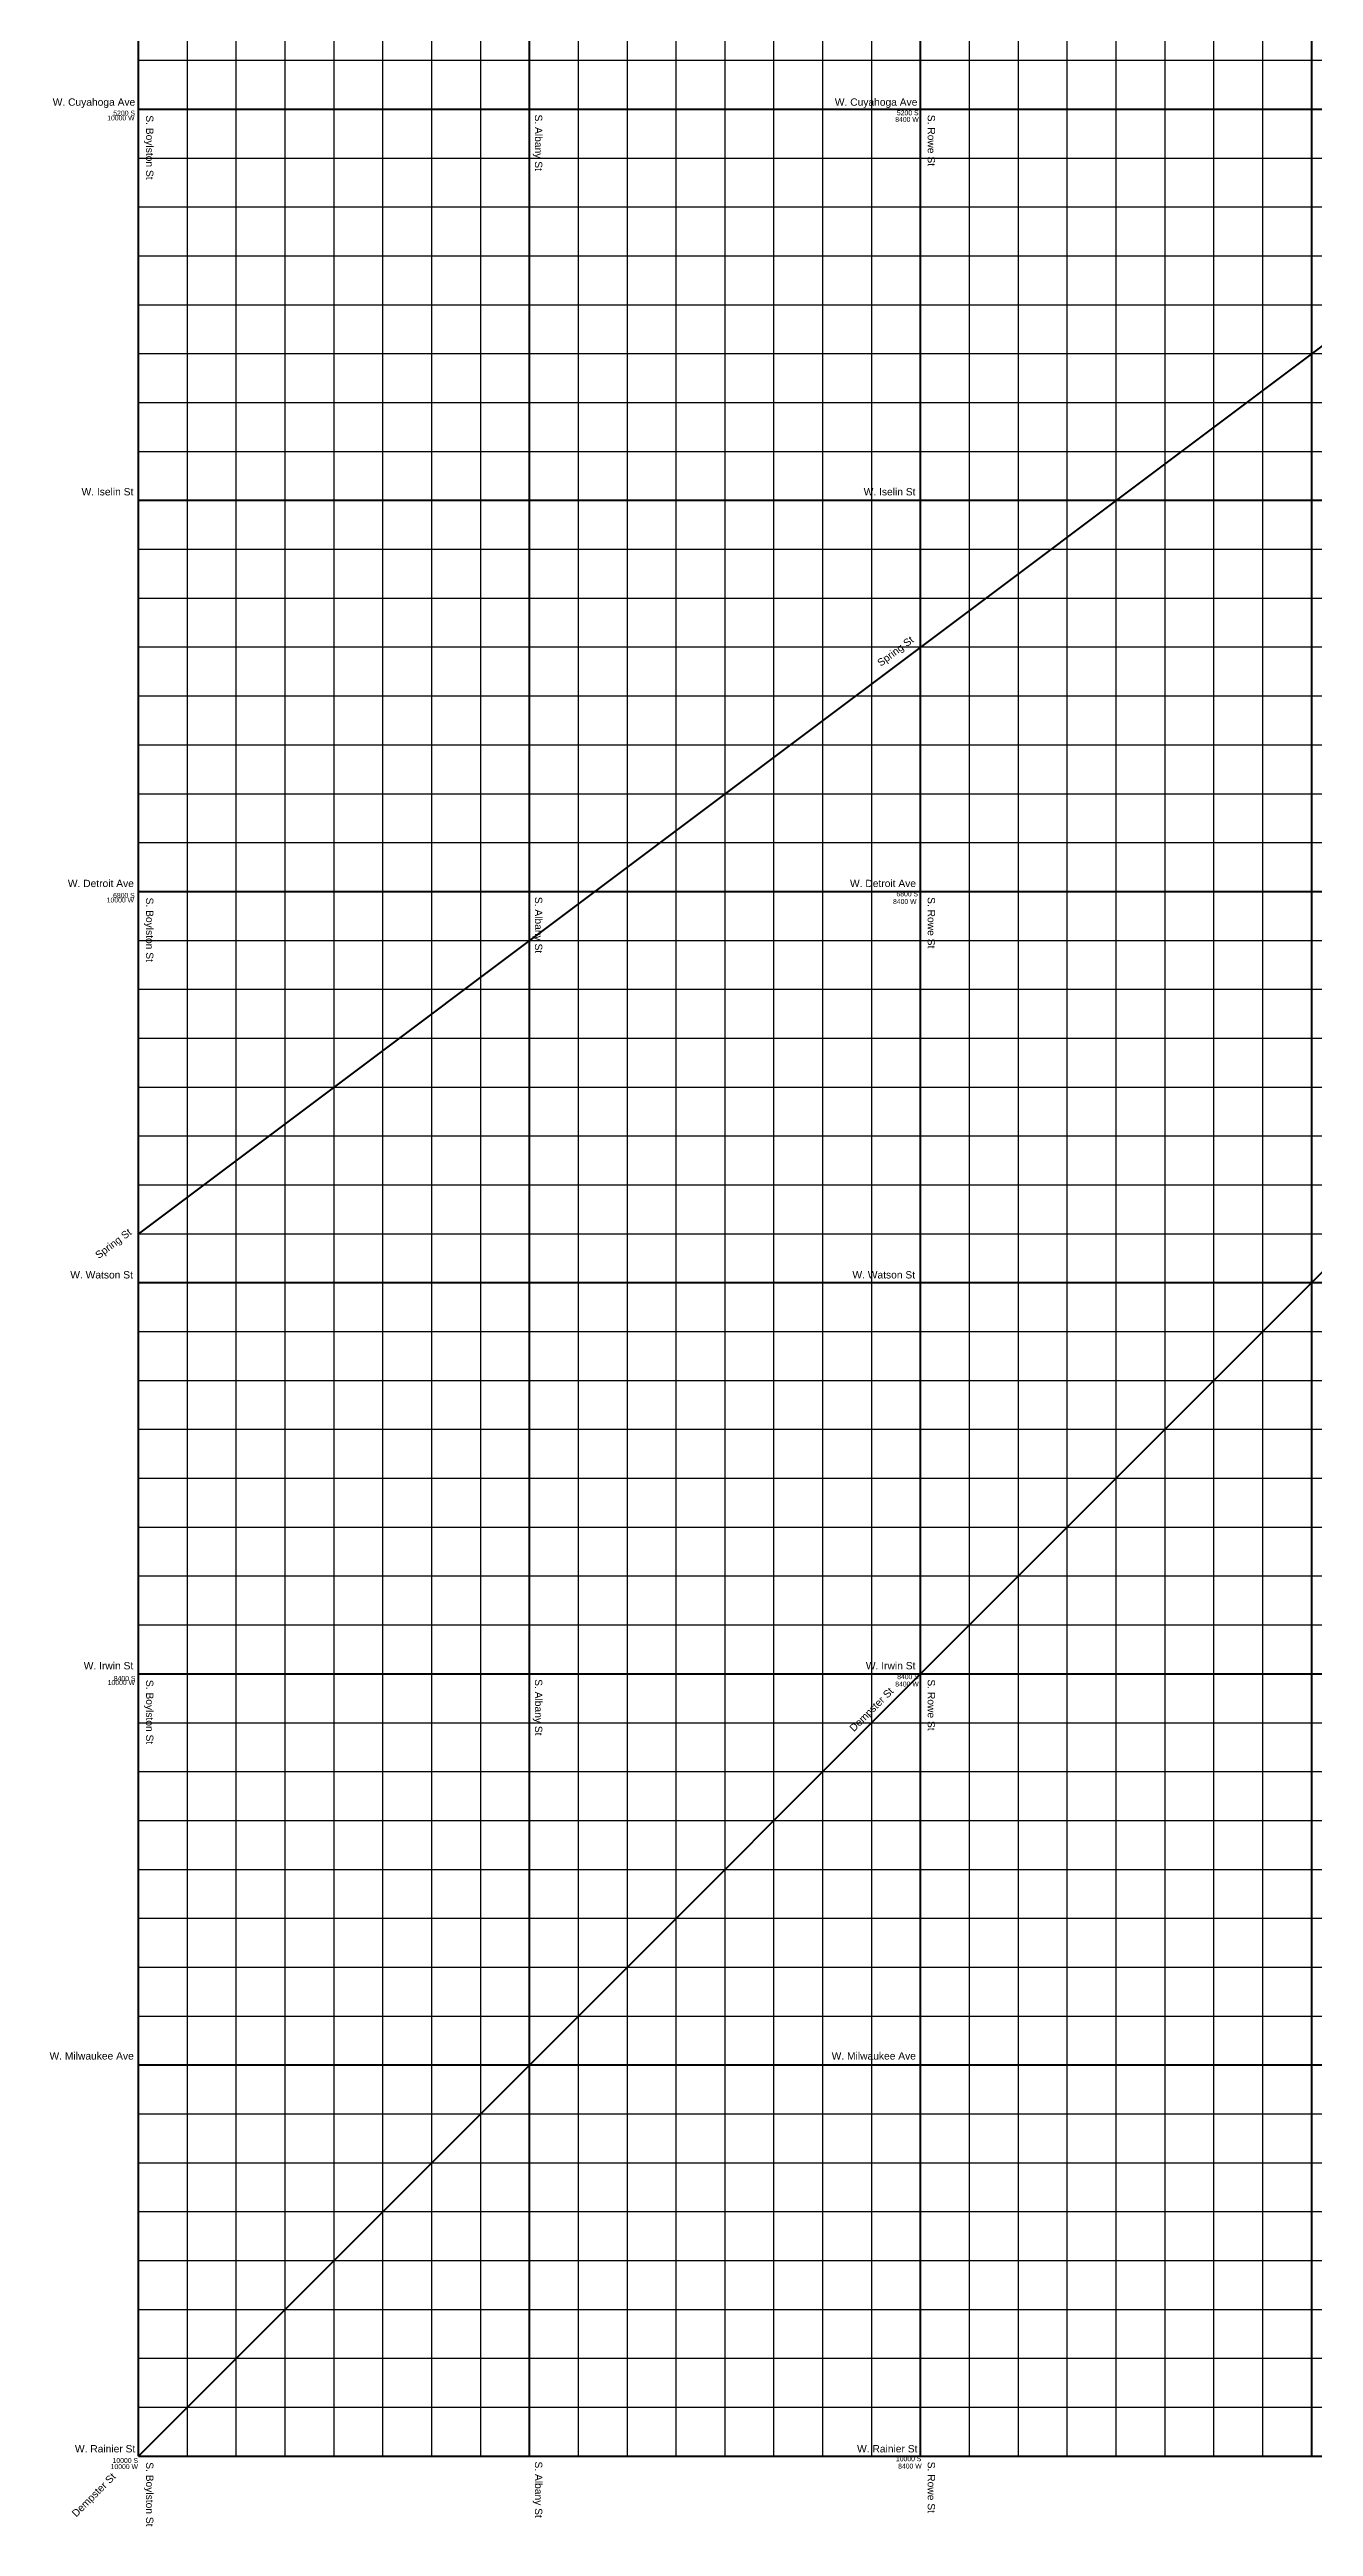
# Model space of a CAD drawing. Header units: inches. Extents: x -196 to 213, y -195 to 213.
# Drawn here: x -195.6 to -143.9, y -194.9 to -93.6 of the extents above; entities that cross this region are included whole.
import ezdxf

# ---------------------------------------------------------------- set-up
doc = ezdxf.new("R2010")
doc.units = ezdxf.units.IN
doc.header["$MEASUREMENT"] = 0
for name, color, linetype, lineweight in [('dia-major-st', 7, 'Continuous', 80), ('streets-major', 7, 'Continuous', 80), ('streets-minor', 7, 'Continuous', 30), ('text', 7, 'Continuous', 30)]:
    doc.layers.add(name, color=color, linetype=linetype, lineweight=lineweight)
doc.styles.get("Standard").update_dxf_attribs({"font": 'arial.ttf'})

msp = doc.modelspace()

# ---------------------------------------------------------------- linework, layer by layer
at = {"layer": 'dia-major-st'}
for p, q in [((0, 0), (-192, -192)), ((-96, -70), (-192, -142))]:
    msp.add_line(p, q, dxfattribs=at)
at = {"layer": 'streets-major'}
for p, q in [((-176, -192), (-176, 208)), ((-160, -192), (-160, 208)), ((-144, -192), (-144, 208)), ((-192, -192), (-192, -92)), ((-192, -96), (208, -96)), ((-192, -112), (208, -112)), ((-192, -128), (208, -128)), ((-192, -144), (208, -144)), ((-192, -160), (208, -160)), ((-192, -176), (208, -176)), ((-192, -192), (-92, -192))]:
    msp.add_line(p, q, dxfattribs=at)
at = {"layer": 'streets-minor'}
for p, q in [((-190, -192), (-190, 208)), ((-188, -192), (-188, 208)), ((-186, -192), (-186, 208)), ((-184, -192), (-184, 208)), ((-182, -192), (-182, 208)), ((-180, -192), (-180, 208)), ((-178, -192), (-178, 208)), ((-174, -192), (-174, 208)), ((-172, -192), (-172, 208)), ((-170, -192), (-170, 208)), ((-168, -192), (-168, 208)), ((-166, -192), (-166, 208)), ((-164, -192), (-164, 208)), ((-162, -192), (-162, 208)), ((-158, -192), (-158, 208)), ((-156, -192), (-156, 208)), ((-154, -192), (-154, 208)), ((-152, -192), (-152, 208)), ((-150, -192), (-150, 208)), ((-148, -192), (-148, 208)), ((-146, -192), (-146, 208)), ((-192, -94), (208, -94)), ((-192, -98), (208, -98)), ((-192, -100), (208, -100)), ((-192, -102), (208, -102)), ((-192, -104), (208, -104)), ((-192, -106), (208, -106)), ((-192, -108), (208, -108)), ((-192, -110), (208, -110)), ((-192, -114), (208, -114)), ((-192, -116), (208, -116)), ((-192, -118), (208, -118)), ((-192, -120), (208, -120)), ((-192, -122), (208, -122)), ((-192, -124), (208, -124)), ((-192, -126), (208, -126)), ((-192, -130), (208, -130)), ((-192, -132), (208, -132)), ((-192, -134), (208, -134)), ((-192, -136), (208, -136)), ((-192, -138), (208, -138)), ((-192, -140), (208, -140)), ((-192, -142), (208, -142)), ((-192, -146), (208, -146)), ((-192, -148), (208, -148)), ((-192, -150), (208, -150)), ((-192, -152), (208, -152)), ((-192, -154), (208, -154)), ((-192, -156), (208, -156)), ((-192, -158), (208, -158)), ((-192, -162), (208, -162)), ((-192, -164), (208, -164)), ((-192, -166), (208, -166)), ((-192, -168), (208, -168)), ((-192, -170), (208, -170)), ((-192, -172), (208, -172)), ((-192, -174), (208, -174)), ((-192, -178), (208, -178)), ((-192, -180), (208, -180)), ((-192, -182), (208, -182)), ((-192, -184), (208, -184)), ((-192, -186), (208, -186)), ((-192, -188), (208, -188)), ((-192, -190), (208, -190))]:
    msp.add_line(p, q, dxfattribs=at)

# ---------------------------------------------------------------- texts
at = {"layer": 'text'}
for s, height, p in [('W. Cuyahoga Ave', 0.3, (-195.51, -95.86)), ('5200 S', 0.2, (-193.03, -96.26)), ('W. Cuyahoga Ave', 0.3, (-163.51, -95.86)), ('5200 S', 0.2, (-160.97, -96.25)), ('10000 W', 0.2, (-193.28, -96.46)), ('8400 W', 0.2, (-161.04, -96.52)), ('W. Iselin St', 0.3, (-194.33, -111.8)), ('W. Iselin St', 0.3, (-162.33, -111.8)), ('W. Detroit Ave', 0.3, (-194.89, -127.82)), ('W. Detroit Ave', 0.3, (-162.89, -127.82)), ('10000 W', 0.2, (-193.3, -128.45)), ('6800 S', 0.2, (-193.04, -128.26)), ('8400 W', 0.2, (-161.13, -128.51)), ('6800 S', 0.2, (-160.99, -128.2)), ('W. Watson St', 0.3, (-194.79, -143.83)), ('W. Watson St', 0.3, (-162.79, -143.83)), ('W. Irwin St', 0.3, (-194.24, -159.82)), ('W. Irwin St', 0.3, (-162.24, -159.82)), ('8400 S', 0.2, (-160.96, -160.22)), ('10000 W', 0.2, (-193.26, -160.46)), ('8400 S', 0.2, (-193.01, -160.29)), ('8400 W', 0.2, (-161.04, -160.52)), ('W. Milwaukee Ave', 0.3, (-195.64, -175.78)), ('W. Milwaukee Ave', 0.3, (-163.64, -175.78)), ('W. Rainier St', 0.3, (-194.6, -191.85)), ('10000 W', 0.2, (-193.14, -192.53)), ('10000 S', 0.2, (-193.06, -192.28)), ('W. Rainier St', 0.3, (-162.6, -191.85)), ('10000 S', 0.2, (-161.01, -192.21)), ('8400 W', 0.2, (-160.92, -192.51))]:
    msp.add_text(s, height=height, dxfattribs=at).set_placement(p)
for s, rotation, p in [('S. Albany St', 270, (-175.78, -96.22)), ('S. Rowe St', 270, (-159.71, -96.23)), ('S. Boylston St', 270, (-191.69, -96.25)), ('Spring St', 37, (-161.63, -118.81)), ('S. Boylston St', 270, (-191.69, -128.25)), ('S. Albany St', 270, (-175.78, -128.22)), ('S. Rowe St', 270, (-159.71, -128.23)), ('Spring St', 37, (-193.63, -143.04)), ('S. Boylston St', 270, (-191.69, -160.25)), ('S. Albany St', 270, (-175.78, -160.22)), ('Dempster St', 45, (-162.73, -162.39)), ('S. Rowe St', 270, (-159.71, -160.23)), ('S. Boylston St', 270, (-191.69, -192.25)), ('S. Albany St', 270, (-175.78, -192.22)), ('S. Rowe St', 270, (-159.71, -192.23)), ('Dempster St', 45, (-194.55, -194.52))]:
    msp.add_text(s, height=0.3, rotation=rotation, dxfattribs=at).set_placement(p)

doc.saveas('drawing.dxf')
